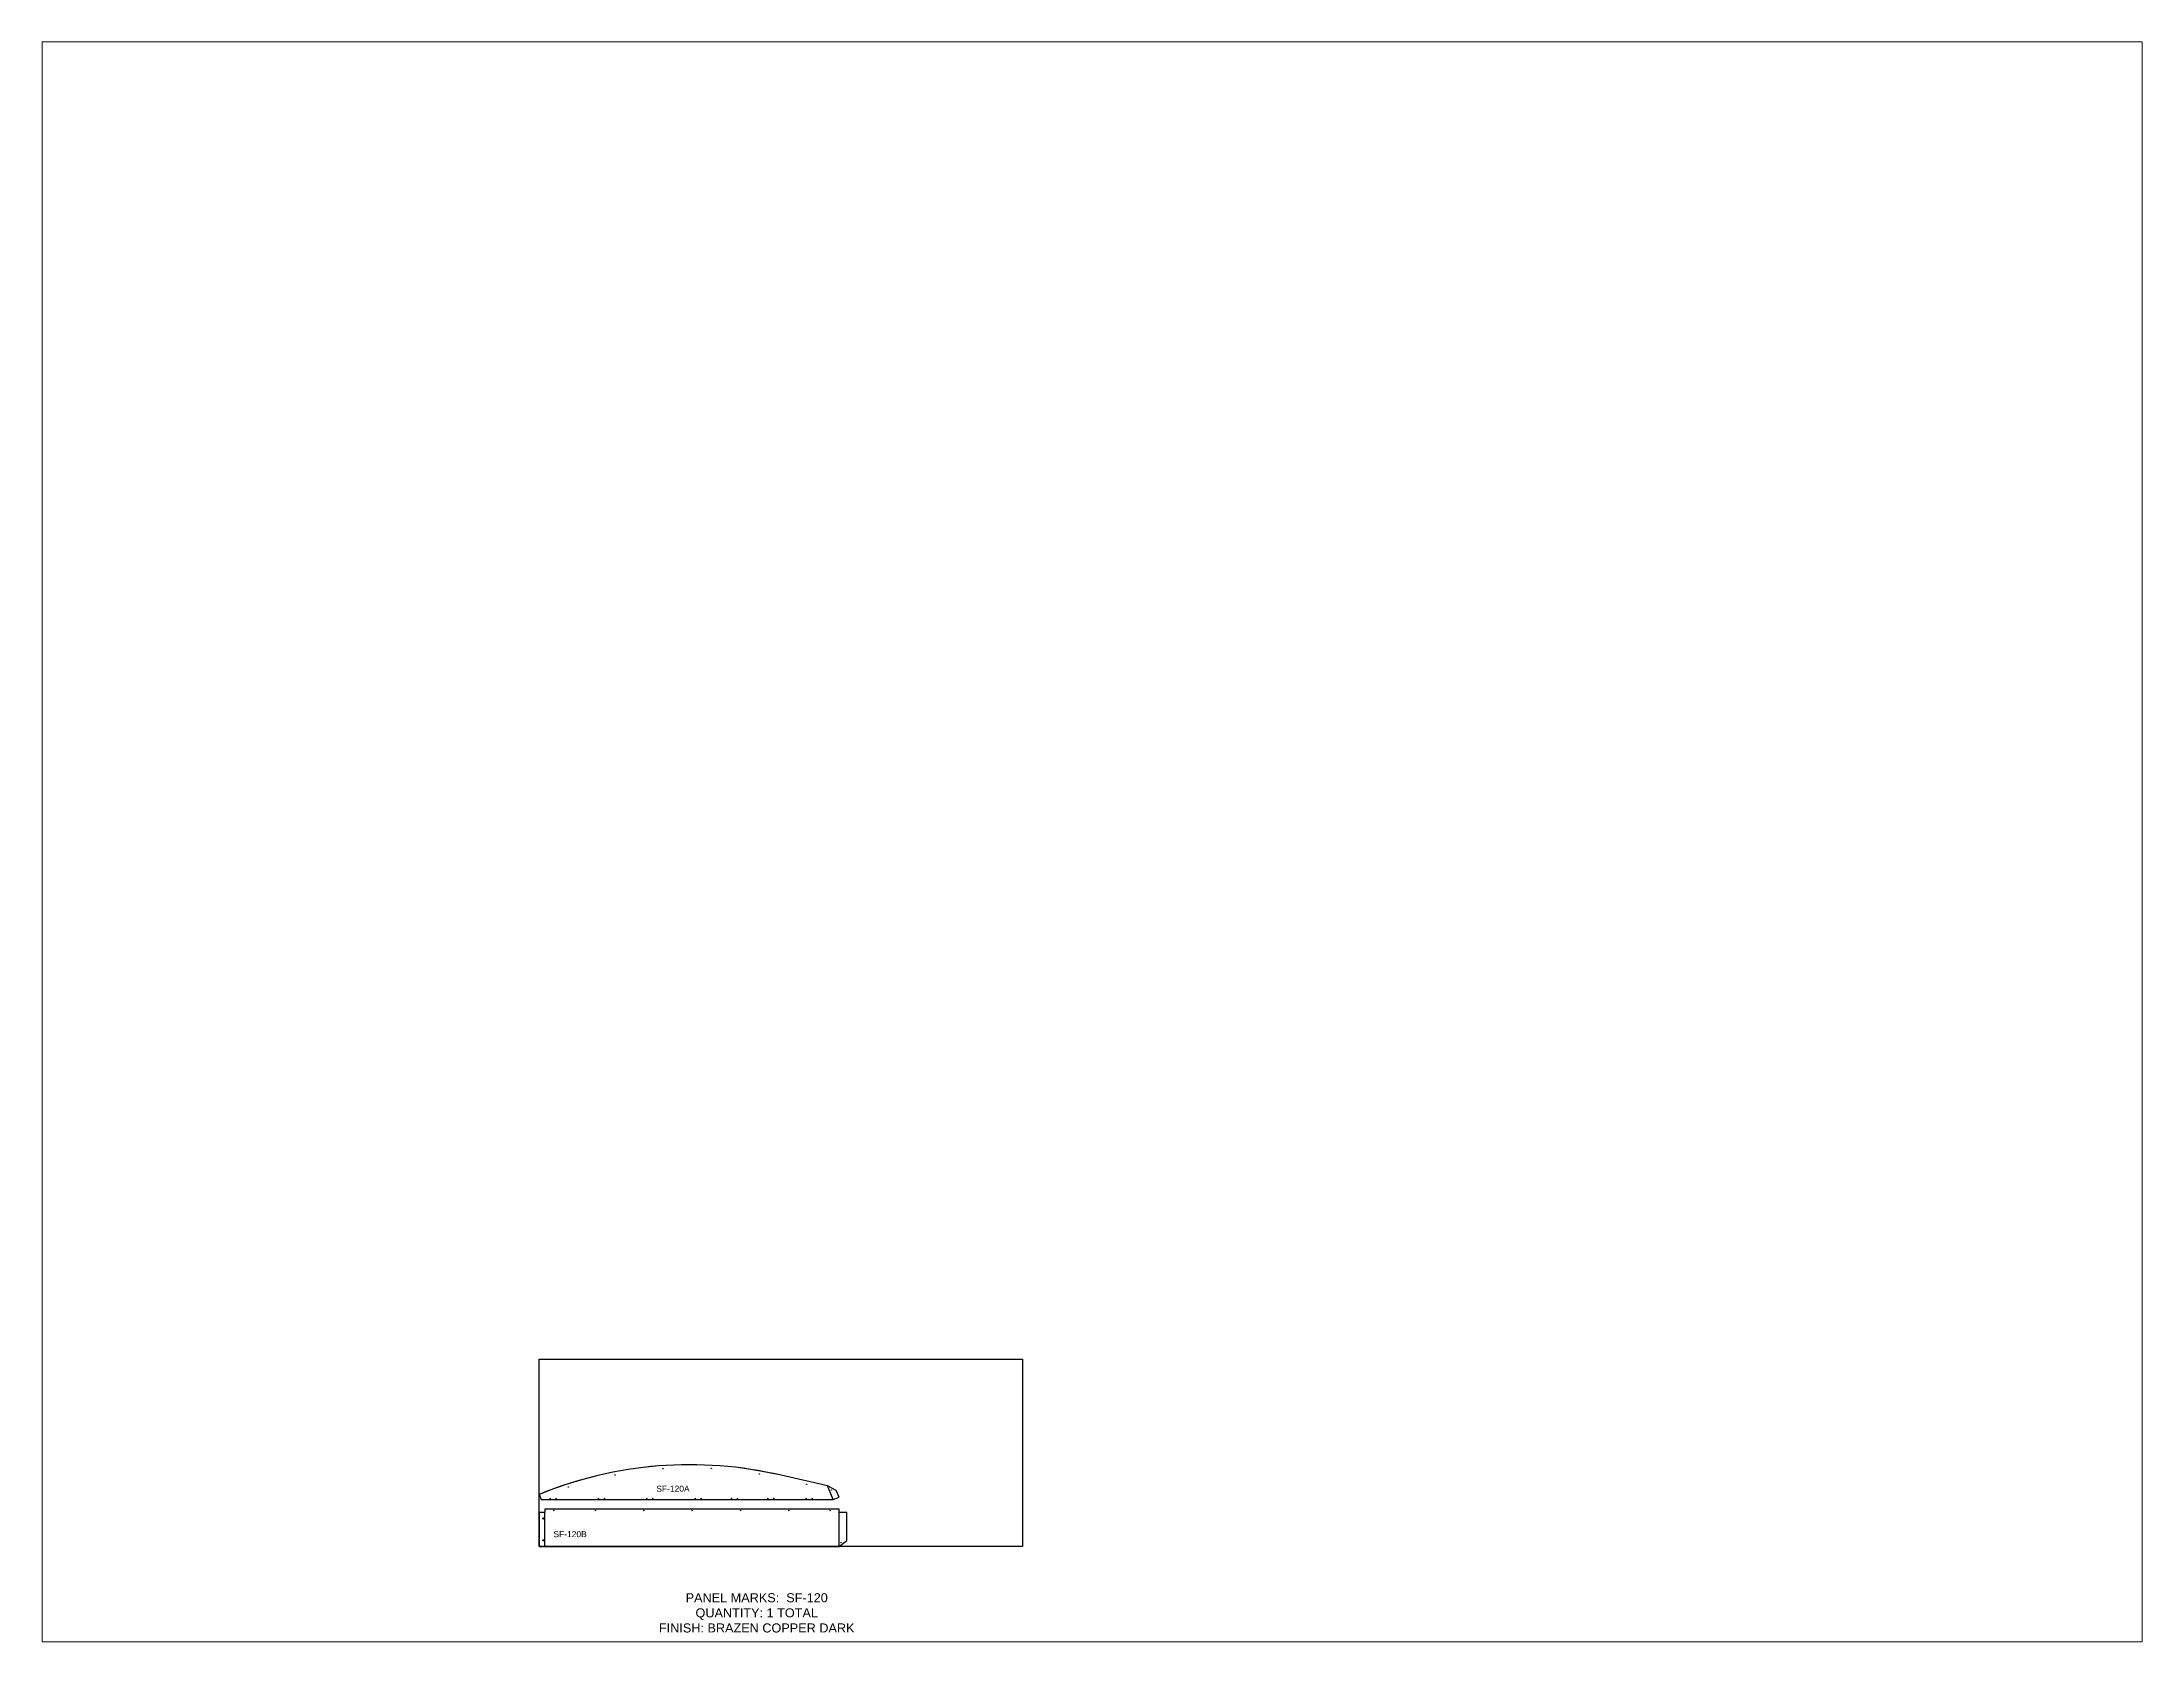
# Paper-space layout 'Layout1' of a CAD drawing. Header units: inches. Extents: x 1.05 to 9.45, y 0.8 to 7.2.
# The model-space entities are those that its viewports show. They can reach past a viewport. Long polylines and large blocks are cut down to what shows.
import ezdxf

# ---------------------------------------------------------------- set-up
doc = ezdxf.new("R2010")
doc.units = ezdxf.units.IN
doc.header["$MEASUREMENT"] = 0
doc.linetypes.add('HIDDEN', pattern=[0.375, 0.25, -0.125])
doc.linetypes.add('PHANTOM', pattern=[2.5, 1.25, -0.25, 0.25, -0.25, 0.25, -0.25])
for name, color, linetype in [('CUT', 7, 'Continuous'), ('DIMS', 1, 'Continuous'), ('HOLES', 6, 'Continuous'), ('ROUT', 1, 'HIDDEN'), ('SHEET', 5, 'PHANTOM'), ('TEXT', 2, 'PHANTOM'), ('V135', 4, 'HIDDEN'), ('WEEPS', 3, 'HIDDEN')]:
    doc.layers.add(name, color=color, linetype=linetype)
doc.styles.get("Standard").update_dxf_attribs({"font": 'arial.ttf'})

msp = doc.modelspace()

# ---------------------------------------------------------------- linework, layer by layer
at = {"layer": 'CUT', "ltscale": 0.25}
msp.add_lwpolyline([(99.3, 16.28), (98.37, 18.53), (95.53, 20.01), (80.12, 23.54, 0.155826), (0, 17.21), (0.71, 15.49), (97.39, 15.49)], format="xyb", close=True, dxfattribs=at)
at = {"layer": 'CUT'}
msp.add_lwpolyline([(0, 0), (99.33, 0), (101.86, 1.97), (101.86, 11.25), (99.33, 11.25), (99.33, 12.38), (1.87, 12.38), (1.87, 11.25), (0, 11.25)], close=True, dxfattribs=at)
at = {"layer": 'HOLES', "ltscale": 0.25}
for centre in [(25.18, 23.66), (41.05, 25.72), (57.05, 25.83), (72.94, 23.99), (3.71, 15.86), (5.71, 15.86), (9.68, 19.69), (19.71, 15.86), (21.71, 15.86), (35.71, 15.86), (37.71, 15.86), (51.71, 15.86), (53.71, 15.86), (63.71, 15.86), (65.71, 15.86), (75.71, 15.86), (77.71, 15.86), (88.39, 15.86), (88.57, 20.57), (90.39, 15.86), (96.76, 18.66), (4.87, 11.88), (18.65, 11.88), (34.65, 11.88), (50.65, 11.88), (66.65, 11.88), (82.65, 11.88), (96.33, 11.88), (99.96, 1.28)]:
    msp.add_circle(centre, 0.0625, dxfattribs=at)
at = {"layer": 'ROUT', "ltscale": 0.25}
msp.add_lwpolyline([(97.39, 15.49), (95.53, 20.01), (80.12, 23.54, 0.155826), (0, 17.21), (0.71, 15.49)], format="xyb", dxfattribs=at)
msp.add_lwpolyline([(0, 0), (99.33, 0), (99.33, 11.25)], dxfattribs=at)
at = {"layer": 'SHEET'}
msp.add_lwpolyline([(0, 62), (160, 62), (160, 0), (0, 0)], close=True, dxfattribs=at)
at = {"layer": 'V135'}
msp.add_line((1.87, 0), (1.87, 11.25), dxfattribs=at)
at = {"layer": 'WEEPS', "ltscale": 0.25}
for centre in [(1.46, 9.25), (1.46, 2)]:
    msp.add_circle(centre, 0.188, dxfattribs=at)

# ---------------------------------------------------------------- texts
at = {"layer": 'DIMS', "ltscale": 0.25, "char_height": 2, "attachment_point": 2}
for s, insert in [('SF-120A', (44.33, 20.08, 0)), ('SF-120B', (10.28, 5.06, 0))]:
    msp.add_mtext_dynamic_manual_height_columns(s, width=3.0859, gutter_width=10, heights=[2.07], dxfattribs=dict(at, insert=insert))
at = {"layer": 'TEXT', "insert": (72.05, -22.01), "char_height": 3, "attachment_point": 5}
msp.add_mtext_dynamic_manual_height_columns('\\pxt44;PANEL MARKS:  SF-120\\P\\ptz;QUANTITY: 1 TOTAL\\PFINISH: BRAZEN COPPER DARK', width=199.7409, gutter_width=1, heights=[0], dxfattribs=at)

psp = doc.layouts.get("Layout1")

# ---------------------------------------------------------------- viewports
at = {"layer": 'CUT'}
psp.add_viewport(center=(5.25, 4), size=(8.4, 6.4), view_center_point=(183.0157, 233.1318), view_height=529.538938, dxfattribs=at)

doc.saveas('drawing.dxf')
